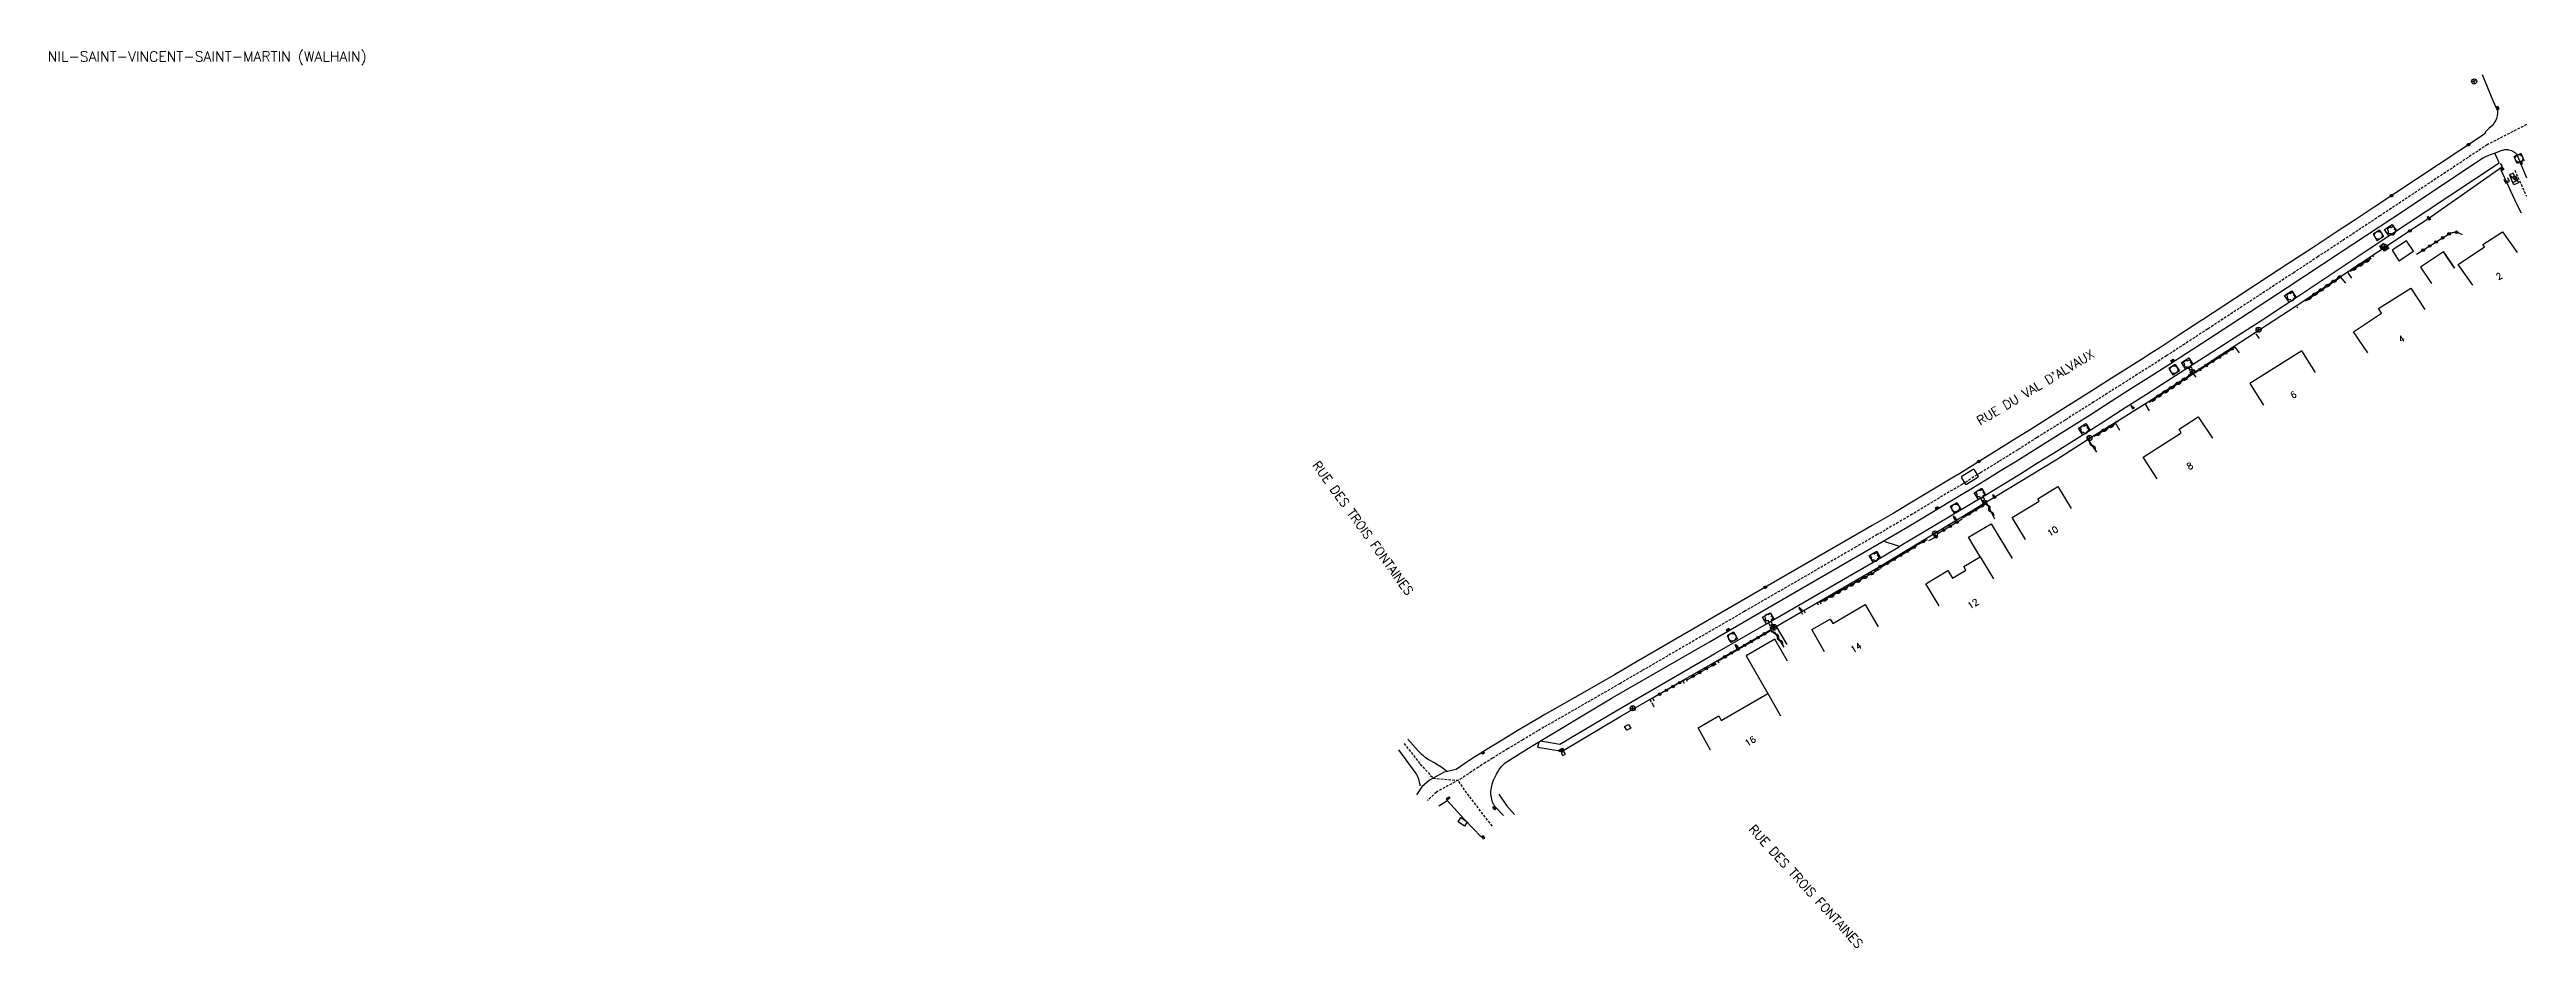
# Model space of a CAD drawing. Header units: millimetres. Extents: x 169516 to 170000, y 147072 to 147997.
# Drawn here: x 169516.1 to 170000, y 147072 to 147247.6 of the extents above.
import ezdxf
from ezdxf.enums import TextEntityAlignment as Align

# ---------------------------------------------------------------- set-up
doc = ezdxf.new("R2010")
doc.units = ezdxf.units.MM
doc.linetypes.add('DASHED', pattern=[0.75, 0.5, -0.25])
doc.layers.get('0').update_dxf_attribs({"linetype": 'CONTINUOUS'})
for name, color, linetype in [('w0001', 6, 'DASHED'), ('W0006', 2, 'CONTINUOUS'), ('w0008', 7, 'CONTINUOUS'), ('w0014', 7, 'CONTINUOUS'), ('W0015', 2, 'CONTINUOUS'), ('W0017', 7, 'CONTINUOUS'), ('W0070', 7, 'DASHED'), ('W0071', 7, 'CONTINUOUS'), ('w0100', 7, 'CONTINUOUS'), ('w0103', 1, 'CONTINUOUS'), ('w0112', 1, 'DASHED'), ('W0133', 7, 'CONTINUOUS'), ('w0211', 2, 'CONTINUOUS'), ('W0300', 7, 'CONTINUOUS'), ('w0310', 3, 'CONTINUOUS'), ('w0322', 7, 'CONTINUOUS'), ('w0323', 7, 'CONTINUOUS'), ('w0400', 7, 'CONTINUOUS'), ('w0420', 7, 'CONTINUOUS'), ('W0425', 7, 'CONTINUOUS'), ('w0430', 7, 'CONTINUOUS'), ('W0431', 7, 'CONTINUOUS'), ('W0438', 7, 'CONTINUOUS'), ('W0469', 7, 'CONTINUOUS'), ('w0856', 7, 'CONTINUOUS'), ('w0980', 7, 'CONTINUOUS'), ('w0989', 7, 'CONTINUOUS'), ('w0991', 7, 'CONTINUOUS'), ('w1102', 7, 'CONTINUOUS'), ('W1336', 3, 'CONTINUOUS'), ('W1338', 7, 'CONTINUOUS'), ('W1471', 7, 'CONTINUOUS')]:
    doc.layers.add(name, color=color, linetype=linetype)
doc.styles.get("Standard").update_dxf_attribs({"font": 'romans.shx', "width": 0.85})

# ---------------------------------------------------------------- blocks, each defined once
blk = doc.blocks.new('T400')
for p, q in [((-0.15, 0.3), (0.15, 0.3)), ((-0.15, -0.25), (-0.15, 0.3)), ((-0.15, 0.15), (0.15, 0.15)), ((-0.15, 0), (0.15, 0)), ((0.15, 0.3), (0.15, -0.25)), ((-0.15, -0.15), (0.15, -0.15)), ((-0.15, -0.25), (-0.15, -0.3)), ((-0.15, -0.3), (0.15, -0.3)), ((0.15, -0.3), (0.15, -0.25))]:
    blk.add_line(p, q)
blk = doc.blocks.new('T856')
for p, q in [((-0.125, 0), (0.125, 0)), ((0, 0.125), (0, -0.125))]:
    blk.add_line(p, q)
blk.add_ellipse((0, 0), major_axis=(-0.177, 0.177), ratio=1, start_param=3.9269908, end_param=10.2101761)
blk = doc.blocks.new('T1471')
at = {"color": 0, "linetype": 'Continuous', "flags": 128}
blk.add_lwpolyline([(-0.75, -0.5), (-0.75, 0.5), (0.75, 0.5), (0.75, -0.5), (-0.75, -0.5)], dxfattribs=at)
blk = doc.blocks.new('T438')
for p, q in [((-0.4, 0.2), (0.4, 0.2)), ((-0.4, -0.2), (-0.4, 0.2)), ((0.15, 1.1), (-0.3, 1.1)), ((-0.3, 1.1), (-0.3, 0.5)), ((-0.3, 0.5), (0.15, 0.5)), ((0.3, 0.65), (0.3, 0.95)), ((0.4, 0.2), (0.4, -0.2))]:
    blk.add_line(p, q)
at = {"flags": 128}
for points in [[(-0.4, -0.2), (0.4, 0.2)], [(0.4, -0.2), (-0.4, -0.2)]]:
    blk.add_lwpolyline(points, dxfattribs=at)
for centre, major_axis, start_param, end_param in [((0.15, 0.95), (0.106, -0.106), 0.785398, 2.356194), ((0.15, 0.65), (0.106, 0.106), 3.926991, 5.497787)]:
    blk.add_ellipse(centre, major_axis=major_axis, ratio=1, start_param=start_param, end_param=end_param)
blk = doc.blocks.new('T469')
at = {"color": 0, "linetype": 'Continuous', "flags": 128}
for points in [[(-0.35, 0.35), (0.35, -0.35)], [(-0.35, -0.35), (0.35, 0.35)]]:
    blk.add_lwpolyline(points, dxfattribs=at)
at = {"color": 0, "linetype": 'Continuous'}
blk.add_circle((0, 0), 0.5, dxfattribs=at)
blk = doc.blocks.new('T420')
for p, q in [((0.75, 0.75), (-0.75, 0.75)), ((-0.75, 0.75), (-0.75, -0.75)), ((0.75, 0.75), (0.75, -0.75)), ((0.75, -0.75), (-0.75, -0.75))]:
    blk.add_line(p, q)
blk.add_ellipse((0, 0), major_axis=(-0.53, 0.53), ratio=1, start_param=3.926991, end_param=10.210176)
blk = doc.blocks.new('T425')
for p, q in [((-0.15, 0.6), (0.15, 0.6)), ((-0.15, 0.6), (-0.15, 0.3)), ((-0.15, 0.3), (0.15, 0.3)), ((-0.15, 0.15), (0.15, 0.15)), ((-0.15, -0.15), (-0.15, 0.15)), ((0, 0.45), (0.15, 0.45)), ((0.15, 0.45), (0.15, 0.3)), ((0.15, 0.15), (0.15, -0.15)), ((0.15, -0.15), (-0.15, -0.15))]:
    blk.add_line(p, q)
blk.add_ellipse((0, 0), major_axis=(-0.106, 0.106), ratio=1, start_param=3.926991, end_param=10.210176)
blk = doc.blocks.new('T300')
for p, q in [((-0.8, 0.51), (-0.86, 0.34)), ((-0.86, 0.34), (-0.86, 0.17)), ((-0.86, 0.17), (-0.74, 0.06)), ((-0.69, 0.63), (-0.8, 0.51)), ((-0.8, -0.06), (-0.74, 0.06)), ((-0.74, 0.06), (-0.69, 0.11)), ((-0.57, 0.69), (-0.69, 0.63)), ((-0.46, 0.69), (-0.57, 0.69)), ((-0.29, 0.63), (-0.46, 0.69)), ((-0.29, 0.63), (-0.17, 0.74)), ((-0.23, 0.57), (-0.29, 0.63)), ((-0.17, 0.74), (-0.06, 0.8)), ((-0.06, 0.8), (0.06, 0.8)), ((0.06, 0.8), (0.23, 0.74)), ((0.23, 0.74), (0.34, 0.63)), ((0.34, 0.63), (0.4, 0.51)), ((0.46, 0.46), (0.34, 0.46)), ((0.4, 0.51), (0.4, 0.46)), ((0.57, 0.4), (0.46, 0.46)), ((0.57, 0.4), (0.69, 0.29)), ((0.69, 0.29), (0.74, 0.17)), ((0.74, 0.06), (0.69, -0.17)), ((0.74, 0.17), (0.74, 0.06)), ((-0.8, -0.17), (-0.8, -0.06)), ((-0.8, -0.23), (-0.8, -0.17)), ((-0.74, -0.34), (-0.8, -0.23)), ((-0.69, -0.4), (-0.74, -0.34)), ((-0.51, -0.46), (-0.69, -0.4)), ((-0.4, -0.46), (-0.51, -0.46)), ((-0.4, -0.46), (-0.34, -0.46)), ((-0.34, -0.46), (-0.34, -0.4)), ((-0.34, -0.51), (-0.34, -0.46)), ((-0.29, -0.63), (-0.34, -0.51)), ((-0.17, -0.74), (-0.29, -0.63)), ((-0.06, -0.8), (-0.17, -0.74)), ((0.06, -0.8), (-0.06, -0.8)), ((0.17, -0.74), (0.06, -0.8)), ((0.23, -0.69), (0.17, -0.74)), ((0.29, -0.46), (0.23, -0.46)), ((0.29, -0.63), (0.23, -0.69)), ((0.46, -0.4), (0.29, -0.46)), ((0.34, -0.51), (0.29, -0.63)), ((0.34, -0.51), (0.34, -0.46)), ((0.57, -0.34), (0.46, -0.4)), ((0.63, -0.29), (0.57, -0.34)), ((0.69, -0.17), (0.63, -0.29))]:
    blk.add_line(p, q)
blk = doc.blocks.new('T430')
at = {"flags": 128}
for points in [[(0.8, 0.8), (-0.8, 0.8)], [(-0.8, 0.8), (-0.8, 0)], [(0.8, 0.8), (-0.8, 0)], [(-0.8, 0), (0.8, 0)], [(-0.4, 2.1), (0.4, 2.1)], [(-0.4, 2.1), (-0.4, 1.3)], [(-0.4, 1.7), (0, 1.7)], [(-0.4, 1.3), (0.4, 1.3)], [(0.8, 0), (0.8, 0.8)]]:
    blk.add_lwpolyline(points, dxfattribs=at)
blk = doc.blocks.new('t310o')
at = {"color": 0, "linetype": 'Continuous'}
for centre, start, end in [((-0.5, 0.38), 216.8699, 323.1304), ((0.5, -0.37), 36.8699, 143.1303)]:
    blk.add_arc(centre, 0.625, start, end, dxfattribs=at)
blk = doc.blocks.new('t322o')
at = {"color": 0, "linetype": 'Continuous'}
for radius in [0.25, 0.15]:
    blk.add_circle((0, 0), radius, dxfattribs=at)
blk = doc.blocks.new('t323o')
at = {"color": 0, "linetype": 'Continuous'}
for radius in [0.25, 0.15]:
    blk.add_circle((0, 0), radius, dxfattribs=at)

msp = doc.modelspace()

# ---------------------------------------------------------------- linework, layer by layer
at = {"layer": 'w0001'}
for points in [[(170000, 147232.91), (169992.35, 147228.98), (169971.38, 147215.07), (169967.67, 147212.62), (169963.97, 147210.17), (169959.24, 147207.06), (169954.52, 147203.96), (169937.83, 147193.01), (169937.7, 147192.93), (169933.22, 147190.01), (169929.67, 147187.7), (169927.79, 147186.49), (169925.9, 147185.29), (169920.68, 147181.97), (169915.45, 147178.67), (169909.87, 147175.15), (169904.3, 147171.65), (169900.62, 147169.34), (169896.94, 147167.04), (169893.32, 147164.79), (169889.95, 147162.72), (169889.79, 147162.62), (169879.99, 147156.73), (169878.63, 147155.92), (169877.27, 147155.12), (169873.16, 147152.73), (169869.05, 147150.34), (169847.14, 147137.67), (169827.16, 147126.1), (169822.84, 147123.59), (169817.05, 147120.25), (169813.14, 147118), (169809.23, 147115.76), (169808.03, 147115.07), (169806.84, 147114.37), (169803.89, 147112.6), (169800.94, 147110.82), (169798.01, 147109.02), (169796.63, 147108.16), (169795.26, 147107.28), (169793.9, 147106.39), (169791.99, 147105.11), (169787.03, 147102.4), (169785.32, 147100.77)], [(169797.96, 147095.71), (169793.4, 147101.62), (169791.23, 147104.69)]]:
    msp.add_lwpolyline(points, dxfattribs=at)
at = {"layer": 'W0006'}
for points in [[(169894.39, 147160.5), (169897.69, 147162.54), (169900.99, 147164.58), (169904.29, 147166.63), (169907.58, 147168.69), (169912.14, 147171.55), (169916.68, 147174.42), (169921.22, 147177.31), (169925.75, 147180.2), (169936.19, 147186.9), (169939.98, 147189.34), (169943.78, 147191.78), (169947.57, 147194.23), (169949.58, 147195.54), (169951.6, 147196.86), (169953.61, 147198.19), (169962.62, 147204.18), (169968.71, 147208.22), (169973.92, 147211.68), (169980.21, 147215.86), (169994.68, 147225.47), (169994.23, 147226.45), (169993.84, 147227.35)], [(169807.37, 147112.41), (169811.15, 147111.76), (169822.49, 147118.5), (169841.44, 147129.48), (169851.53, 147135.29), (169872.37, 147147.36), (169877.51, 147150.39), (169874.33, 147151.44)]]:
    msp.add_lwpolyline(points, dxfattribs=at)
at = {"layer": 'w0008'}
for points in [[(169991.33, 147242.68), (169993.41, 147237.63), (169994.34, 147235.62), (169994.34, 147235.13), (169994.28, 147234.63), (169994.15, 147234.14), (169993.96, 147233.67), (169993.72, 147233.23), (169993.42, 147232.82), (169993.07, 147232.45), (169992.68, 147232.13), (169991.94, 147231.45), (169992.03, 147231.33), (169991.23, 147230.68), (169970.25, 147216.77), (169966.55, 147214.32), (169962.84, 147211.87), (169958.12, 147208.77), (169953.4, 147205.67), (169936.71, 147194.72), (169936.58, 147194.64), (169932.11, 147191.72), (169928.56, 147189.42), (169926.69, 147188.21), (169924.81, 147187.01), (169919.58, 147183.7), (169914.36, 147180.39), (169908.79, 147176.88), (169903.22, 147173.38), (169899.54, 147171.07), (169895.86, 147168.77), (169892.24, 147166.52), (169888.89, 147164.46), (169888.74, 147164.36), (169878.95, 147158.48), (169877.59, 147157.68), (169876.24, 147156.88), (169872.14, 147154.49), (169868.03, 147152.11), (169846.12, 147139.44), (169826.14, 147127.86), (169821.82, 147125.35), (169816.03, 147122.01), (169812.13, 147119.77), (169808.22, 147117.53), (169807.01, 147116.83), (169805.8, 147116.12), (169802.84, 147114.35), (169799.88, 147112.56), (169796.93, 147110.76), (169795.54, 147109.88), (169794.15, 147108.99), (169792.77, 147108.08), (169790.86, 147106.8), (169788.56, 147106.27), (169785.7, 147104.71), (169784.18, 147103.42), (169783.16, 147101.85)], [(169800.16, 147097.78), (169798.72, 147099.32), (169798.54, 147099.52), (169798.38, 147099.73), (169798.22, 147099.95), (169798.13, 147100.1), (169798.06, 147100.26), (169798, 147100.42), (169797.91, 147100.73), (169797.83, 147101.03), (169797.77, 147101.34), (169797.71, 147101.65), (169797.69, 147101.87), (169797.67, 147102.08), (169797.67, 147102.3), (169797.69, 147102.51), (169797.73, 147102.88), (169797.78, 147103.24), (169797.86, 147103.59), (169797.95, 147103.96), (169798.07, 147104.33), (169798.19, 147104.69), (169798.32, 147104.98), (169798.46, 147105.27), (169798.8, 147105.92), (169799.16, 147106.56), (169799.29, 147106.79), (169799.44, 147107), (169799.6, 147107.21), (169799.77, 147107.41), (169799.96, 147107.6), (169800.18, 147107.82), (169800.42, 147108.02), (169800.67, 147108.22), (169800.92, 147108.4), (169801.19, 147108.58), (169805.53, 147111.3), (169821.38, 147120.8), (169840.49, 147131.84), (169852.02, 147138.54), (169871.84, 147150), (169874.33, 147151.45), (169877.56, 147153.34), (169880.78, 147155.25), (169884.56, 147157.5), (169888.33, 147159.77), (169891.36, 147161.61), (169894.38, 147163.45), (169897.4, 147165.31), (169900.4, 147167.17), (169903.41, 147169.05), (169906.39, 147170.93), (169910.56, 147173.56), (169914.73, 147176.19), (169918.89, 147178.83), (169923.05, 147181.48), (169927.2, 147184.14), (169931.35, 147186.8), (169936.72, 147190.27), (169942.08, 147193.75), (169953.28, 147201.09), (169963.59, 147207.88), (169973.89, 147214.68), (169979.27, 147218.28), (169990.7, 147225.89), (169991.39, 147226.34), (169991.54, 147226.42), (169992.05, 147226.68), (169992.66, 147226.96), (169992.8, 147227.02), (169993.76, 147227.36), (169995.23, 147227.89), (169995.41, 147227.94), (169995.58, 147227.99), (169995.76, 147228.02), (169995.94, 147228.04), (169996.08, 147228.05), (169996.23, 147228.04), (169996.37, 147228.02), (169996.52, 147228), (169996.79, 147227.92), (169997.05, 147227.83), (169997.31, 147227.72), (169997.5, 147227.62), (169997.68, 147227.5), (169997.86, 147227.37), (169997.94, 147227.29), (169998.02, 147227.21), (169998.08, 147227.11), (169998.18, 147226.96), (169998.26, 147226.8), (169998.33, 147226.63), (170000, 147222.5)], [(169787.48, 147099.68), (169789.12, 147100.73), (169792.52, 147097.04), (169795.76, 147093.64)]]:
    msp.add_lwpolyline(points, dxfattribs=at)
at = {"layer": 'w0014'}
for points in [[(169807.05, 147112.17), (169806.81, 147111.19), (169811.6, 147110.37), (169823.07, 147117.21), (169829.4, 147120.9), (169835.09, 147124.18), (169842.05, 147128.21), (169854.51, 147135.42), (169873.85, 147146.6), (169908.2, 147167.43), (169915.31, 147171.98), (169919.63, 147174.66), (169926.12, 147178.73), (169936.83, 147185.64), (169939.19, 147187.17), (169947.91, 147192.85), (169954.98, 147197.49), (169975.02, 147210.71), (169976.64, 147211.82), (169980.95, 147214.65), (169995.29, 147224.73), (169994.92, 147225.3)], [(169973.13, 147211.17), (169972.28, 147212.39), (169973.73, 147213.36), (169974.58, 147212.13)], [(169953.62, 147198.18), (169952.74, 147199.5), (169954.16, 147200.4), (169955.01, 147199.12), (169955.01, 147199.12)], [(169933.39, 147185.17), (169932.62, 147186.42), (169934.04, 147187.31), (169934.8, 147186.1)], [(169913.26, 147172.31), (169912.49, 147173.55), (169913.92, 147174.47), (169914.69, 147173.23)], [(169894.37, 147160.47), (169877.51, 147150.39)], [(169892.91, 147159.61), (169892.1, 147160.9), (169893.57, 147161.8), (169894.37, 147160.47)], [(169872.37, 147147.36), (169871.59, 147148.67), (169873.07, 147149.53), (169873.81, 147148.21)], [(169851.53, 147135.29), (169850.76, 147136.6), (169852.23, 147137.45), (169853, 147136.14)]]:
    msp.add_lwpolyline(points, dxfattribs=at)
at = {"layer": 'W0015'}
msp.add_lwpolyline([(169892.15, 147165.4), (169892.13, 147165.42), (169892.1, 147165.44), (169892.07, 147165.45), (169892.04, 147165.46), (169892, 147165.47), (169891.96, 147165.47), (169891.94, 147165.46), (169891.92, 147165.45), (169889.68, 147164.08), (169889.65, 147164.06), (169889.63, 147164.03), (169889.61, 147163.99), (169889.6, 147163.95), (169889.6, 147163.89), (169889.62, 147163.85), (169890.35, 147162.65), (169890.37, 147162.63), (169890.4, 147162.6), (169890.43, 147162.59), (169890.46, 147162.58), (169890.49, 147162.57), (169890.53, 147162.57), (169890.55, 147162.58), (169890.57, 147162.59), (169892.84, 147163.98), (169892.87, 147164.01), (169892.9, 147164.07), (169892.91, 147164.11), (169892.91, 147164.15), (169892.9, 147164.18), (169892.89, 147164.21), (169892.15, 147165.4)], close=True, dxfattribs=at)
at = {"layer": 'W0017'}
for points in [[(169999.05, 147215.58), (169998.09, 147217.35), (169995.05, 147224.03)], [(169963.62, 147203.15), (169964.63, 147201.88)], [(169965.9, 147202.88), (169965.1, 147204.09)], [(169942.9, 147189.6), (169943.84, 147188.27)], [(169947.81, 147191.1), (169947.2, 147192)], [(169926.36, 147176.93), (169925.51, 147178.37)], [(169919.63, 147174.65), (169920.48, 147173.18)], [(169853.38, 147134.75), (169855.49, 147131.22)]]:
    msp.add_lwpolyline(points, dxfattribs=at)
at = {"layer": 'W0070'}
for points in [[(169780.7, 147111.89), (169783.88, 147107.87), (169786.39, 147105.11), (169791.23, 147104.69)], [(169780.7, 147111.89), (169783.88, 147107.87), (169786.39, 147105.11)]]:
    msp.add_lwpolyline(points, dxfattribs=at)
at = {"layer": 'W0071'}
for points in [[(169783.86, 147103.58), (169783.83, 147103.84), (169783.78, 147104.1), (169783.73, 147104.36), (169783.67, 147104.61), (169783.57, 147104.91), (169783.46, 147105.22), (169783.34, 147105.52), (169783.26, 147105.68), (169783.17, 147105.85), (169783.07, 147106), (169779.7, 147110.62)], [(169781.43, 147112.72), (169783.49, 147110.47), (169783.78, 147110.16), (169784.07, 147109.87), (169784.38, 147109.58), (169784.7, 147109.31), (169784.94, 147109.12), (169785.2, 147108.93), (169785.46, 147108.76), (169785.73, 147108.61), (169786.21, 147108.34), (169786.7, 147108.08), (169787.02, 147107.91), (169787.34, 147107.73), (169787.47, 147107.65), (169787.6, 147107.56), (169787.88, 147107.37), (169789.22, 147106.43)]]:
    msp.add_lwpolyline(points, dxfattribs=at)
at = {"layer": 'w0100'}
for points in [[(169989.5, 147201.49), (169986.63, 147205.58), (169991.79, 147209.02), (169991.49, 147209.44), (169995.3, 147211.97), (169998.18, 147207.88)], [(169983.81, 147208.02), (169985.95, 147204.82), (169983.81, 147208.02), (169979.31, 147205.01), (169981.45, 147201.81)], [(169969.01, 147188.26), (169966.23, 147192.42), (169971.67, 147196.02), (169971.06, 147196.95), (169977.39, 147200.92), (169980.17, 147196.77)], [(169958.77, 147184.43), (169956.1, 147188.66), (169945.98, 147182.27), (169948.65, 147178.04)], [(169927.86, 147163.67), (169925.14, 147167.87), (169932.57, 147172.67), (169932.13, 147173.34), (169935.89, 147175.77), (169938.64, 147171.59)], [(169902.12, 147151.8), (169899.53, 147156.08), (169904.81, 147159.28), (169904.55, 147159.73), (169908.46, 147162.12), (169911.06, 147157.84)], [(169885.23, 147138.81), (169882.65, 147143.09), (169886.98, 147145.7), (169887.86, 147144.24), (169890.46, 147145.8), (169890.06, 147146.47), (169893.28, 147148.4)], [(169862.88, 147129.83), (169860.38, 147134.16), (169863.96, 147136.22), (169864.46, 147135.36), (169870.83, 147139.04), (169873.33, 147134.71)], [(169840.58, 147110.59), (169838.14, 147114.96), (169842.18, 147117.29), (169842.67, 147116.42), (169851.75, 147121.66)]]:
    msp.add_lwpolyline(points, dxfattribs=at)
at = {"layer": 'w0103'}
for points in [[(169893.28, 147148.4), (169890.99, 147152.22), (169895.42, 147154.84), (169899.49, 147148.05)], [(169855.63, 147127.96), (169853.14, 147132.29), (169847.52, 147129.02), (169851.75, 147121.66)]]:
    msp.add_lwpolyline(points, dxfattribs=at)
at = {"layer": 'w0112'}
for points in [[(169997.71, 147223.98), (170000, 147218.91)], [(169947.6, 147192.6), (169946.64, 147192.02)], [(169861.71, 147138.93), (169861.45, 147139.4), (169861.92, 147139.67), (169862.18, 147139.2)], [(169852.7, 147133.54), (169852.39, 147134.12), (169852.93, 147134.45), (169853.24, 147133.87)], [(169858.65, 147137.14), (169858.35, 147137.61), (169858.83, 147137.89), (169859.12, 147137.41)], [(169841.72, 147127.21), (169841.41, 147127.79), (169841.97, 147128.11), (169842.28, 147127.53)], [(169829.59, 147120.2), (169829.28, 147120.77), (169828.72, 147120.46), (169828.72, 147120.46), (169829.04, 147119.89)], [(169835.49, 147123.62), (169835.16, 147124.17), (169835.74, 147124.51), (169836.06, 147123.96)]]:
    msp.add_lwpolyline(points, dxfattribs=at)
at = {"layer": 'W0133'}
msp.add_lwpolyline([(169824.59, 147115.63), (169825, 147114.91), (169824.21, 147114.49), (169823.79, 147115.21), (169823.79, 147115.21)], close=True, dxfattribs=at)
at = {"layer": 'w0211'}
msp.add_lwpolyline([(169799.24, 147101.98), (169800.7, 147099.77), (169802.28, 147098.01)], dxfattribs=at)
at = {"layer": 'w0310'}
for points in [[(169972.7, 147209.18), (169973.08, 147208.62)], [(169956.8, 147198.47), (169963.51, 147203.03)], [(169965.55, 147204.26), (169969.68, 147206.81)], [(169926.29, 147178.62), (169934.73, 147184.12)], [(169915.51, 147171.97), (169919.6, 147174.38)], [(169894.43, 147159.07), (169896.1, 147155.8)], [(169862.15, 147139.6), (169873.82, 147146.13)]]:
    msp.add_lwpolyline(points, dxfattribs=at)
at = {"layer": 'w0322'}
for points in [[(169934.91, 147184.19), (169943.03, 147189.41)], [(169889.83, 147156.04), (169894.28, 147158.76)], [(169889.76, 147155.78), (169884.85, 147152.81)], [(169873.88, 147146.4), (169880.84, 147150.56)], [(169842.07, 147128.07), (169852.41, 147134.08)], [(169835.86, 147124.29), (169841.55, 147127.54)], [(169829.34, 147120.8), (169835.19, 147124.14)]]:
    msp.add_lwpolyline(points, dxfattribs=at)
at = {"layer": 'w0323'}
for points in [[(169978.54, 147207.57), (169984.74, 147211.46), (169984.91, 147211.57), (169985.1, 147211.66), (169985.29, 147211.73), (169985.48, 147211.79), (169985.68, 147211.84), (169985.86, 147211.86), (169986.05, 147211.87), (169986.23, 147211.87), (169986.41, 147211.85), (169986.59, 147211.81), (169986.75, 147211.77), (169986.9, 147211.71), (169987.05, 147211.65), (169987.2, 147211.57), (169987.34, 147211.48), (169987.47, 147211.38)], [(169880.82, 147150.65), (169882.96, 147151.81)], [(169883.27, 147151.58), (169885.04, 147152.53)]]:
    msp.add_lwpolyline(points, dxfattribs=at)
at = {"layer": 'W0431'}
msp.add_lwpolyline([(169975.08, 147206.3), (169977.94, 147208.15), (169976.59, 147210.2), (169973.73, 147208.35)], close=True, dxfattribs=at)
at = {"layer": 'w1102'}
for points in [[(169893.28, 147148.4), (169895.85, 147144.11)], [(169851.75, 147121.66), (169854.25, 147117.32)]]:
    msp.add_lwpolyline(points, dxfattribs=at)
at = {"layer": 'W1336'}
for points in [[(169916.07, 147168.87), (169914.4, 147171.34)], [(169854.97, 147130.76), (169853.11, 147133.7)]]:
    msp.add_lwpolyline(points, dxfattribs=at)
at = {"layer": 'W1338'}
for points in [[(169955.12, 147197.28), (169955.31, 147197.07)], [(169934.91, 147184.19), (169935.39, 147183.53)], [(169874.02, 147146.12), (169873.88, 147146.4)], [(169829.6, 147119.02), (169829.18, 147119.81)]]:
    msp.add_lwpolyline(points, dxfattribs=at)

# ---------------------------------------------------------------- block references
at = {"layer": 'W0300', "rotation": 145.5343651643027}
for p in [(169973.64, 147212.25), (169953.95, 147199.38), (169933.79, 147186.18), (169913.62, 147173.39), (169893.27, 147160.81), (169872.63, 147148.45), (169851.94, 147136.6)]:
    msp.add_blockref('T300', p, dxfattribs=at)
at = {"layer": 'w0310'}
for p, rotation in [((169969.37, 147206.62), 31.67484343766622), ((169961.76, 147201.84), 34.20067098795045), ((169963, 147202.69), 34.20067098795045), ((169966.82, 147205.05), 31.67484343766622), ((169968.1, 147205.84), 31.67484343766622), ((169958.04, 147199.31), 34.20067098795045), ((169959.28, 147200.16), 34.20067098795045), ((169960.52, 147201), 34.20067098795045), ((169932.57, 147182.72), 33.0722460281357), ((169933.83, 147183.54), 33.0722460281357), ((169927.54, 147179.44), 33.0722460281357), ((169928.8, 147180.26), 33.0722460281357), ((169930.06, 147181.08), 33.0722460281357), ((169931.31, 147181.9), 33.0722460281357), ((169916.8, 147172.73), 30.48991127436391), ((169918.09, 147173.49), 30.48991127436391), ((169919.39, 147174.25), 30.48991127436391), ((169894.74, 147158.47), 297.048979997994), ((169895.42, 147157.14), 297.048979997994), ((169870.01, 147143.99), 29.24409301430726), ((169871.32, 147144.73), 29.24409301430726), ((169872.62, 147145.46), 29.24409301430726), ((169863.46, 147140.33), 29.24409301430726), ((169864.77, 147141.06), 29.24409301430726), ((169866.08, 147141.8), 29.24409301430726), ((169867.39, 147142.53), 29.24409301430726), ((169868.7, 147143.26), 29.24409301430726)]:
    msp.add_blockref('t310o', p, dxfattribs=dict(at, rotation=rotation))
at = {"layer": 'w0322'}
for p, rotation in [((169939.96, 147187.44), 32.73531247914362), ((169941.22, 147188.25), 32.73531247914362), ((169942.48, 147189.06), 32.73531247914362), ((169936.17, 147185), 32.73531247914362), ((169937.43, 147185.82), 32.73531247914362), ((169938.69, 147186.63), 32.73531247914362), ((169893.67, 147158.38), 31.34052945059885), ((169886.13, 147153.59), 211.1445965132304), ((169887.42, 147154.36), 211.1445965132304), ((169888.7, 147155.14), 211.1445965132304), ((169891.11, 147156.82), 31.34052945059885), ((169892.39, 147157.6), 31.34052945059885), ((169877.74, 147148.71), 30.8571635604623), ((169879.03, 147149.48), 30.8571635604623), ((169880.31, 147150.25), 30.8571635604623), ((169875.16, 147147.17), 30.8571635604623), ((169876.45, 147147.94), 30.8571635604623), ((169844.66, 147129.58), 30.14435588823547), ((169845.96, 147130.33), 30.14435588823547), ((169847.26, 147131.09), 30.14435588823547), ((169848.55, 147131.84), 30.14435588823547), ((169849.85, 147132.59), 30.14435588823547), ((169851.15, 147133.35), 30.14435588823547), ((169837.17, 147125.04), 29.72788657203075), ((169838.47, 147125.78), 29.72788657203075), ((169839.77, 147126.53), 29.72788657203075), ((169841.07, 147127.27), 29.72788657203075), ((169843.36, 147128.83), 30.14435588823547), ((169830.64, 147121.54), 29.71269648870328), ((169831.95, 147122.29), 29.71269648870328), ((169833.25, 147123.03), 29.71269648870328), ((169834.55, 147123.78), 29.71269648870328)]:
    msp.add_blockref('t322o', p, dxfattribs=dict(at, rotation=rotation))
at = {"layer": 'w0323'}
for p, rotation in [((169984.89, 147211.55), 29.9811128954385), ((169986.34, 147211.86), 353.733648570339), ((169979.81, 147208.37), 32.12661067821422), ((169981.08, 147209.17), 32.12661067821422), ((169982.35, 147209.96), 32.12661067821422), ((169983.62, 147210.76), 32.12661067821422), ((169882.13, 147151.36), 28.44274586615633), ((169884.59, 147152.29), 28.32604410175568)]:
    msp.add_blockref('t323o', p, dxfattribs=dict(at, rotation=rotation))
at = {"layer": 'w0400'}
for p, rotation in [((169994.36, 147236.18), 23.4), ((169998.95, 147225.44), 199.7456008217864), ((169930.83, 147186.77), 304.2), ((169884.8, 147157.96), 304.2), ((169843.98, 147134.12), 304.2), ((169789.3, 147101.14), 304.2), ((169798.37, 147099.3), 34.2), ((169796.19, 147093.57), 34.2)]:
    msp.add_blockref('T400', p, dxfattribs=dict(at, rotation=rotation))
at = {"layer": 'w0420'}
for p, rotation in [((169998.56, 147226.3), 292.6578806773038), ((169971.06, 147211.25), 33.51213225149431), ((169931.15, 147184.98), 32.75880160017017), ((169888.46, 147157.95), 30.99586268572602), ((169844.83, 147132.66), 30.08768170598962)]:
    msp.add_blockref('T420', p, dxfattribs=dict(at, rotation=rotation))
at = {"layer": 'W0425'}
for p, rotation in [((169981.04, 147214.42), 33.55307809822296), ((169971.76, 147208.72), 33.51213225149431), ((169923.16, 147177.48), 32.30541929302586), ((169896.09, 147160.02), 31.65279577306541), ((169888.4, 147155.83), 30.99586268572602), ((169858.28, 147137.96), 30.04197784574965), ((169845.79, 147130.69), 30.08768170598962)]:
    msp.add_blockref('T425', p, dxfattribs=dict(at, rotation=rotation))
at = {"layer": 'w0430', "rotation": 113.3999999999999}
msp.add_blockref('T430', (169997.71, 147222.67), dxfattribs=at)
at = {"layer": 'W0438'}
for p, rotation in [((169972.46, 147208.57), 33.51213225149431), ((169934.74, 147184.61), 32.96131125467164), ((169894.17, 147159.04), 31.65279577306541), ((169852.7, 147134.66), 30.04197784574965), ((169811.42, 147110.61), 210.6)]:
    msp.add_blockref('T438', p, dxfattribs=dict(at, rotation=rotation))
at = {"layer": 'W0469', "rotation": 145.5343651643027}
for p in [(169989.78, 147241.36), (169972.29, 147209.05), (169947.67, 147192.81), (169914.63, 147171.63), (169884.48, 147152.97), (169853.02, 147134.68), (169825.38, 147118.78)]:
    msp.add_blockref('T469', p, dxfattribs=at)
at = {"layer": 'w0856', "rotation": 145.5343651643027}
for p in [(169988.66, 147228.99), (169995.3, 147224.24), (169973.63, 147219.02), (169977.22, 147212.12), (169893.01, 147167.02), (169873.76, 147146.5), (169851.29, 147142.44), (169796.12, 147110.07)]:
    msp.add_blockref('T856', p, dxfattribs=at)
at = {"layer": 'W1336'}
for p, rotation in [((169915.23, 147170.11), 123.9468158730656), ((169853.36, 147133.29), 122.3846817950893), ((169854.17, 147132.03), 122.3846817950893)]:
    msp.add_blockref('t310o', p, dxfattribs=dict(at, rotation=rotation))
at = {"layer": 'W1471'}
for p, rotation in [((169997.69, 147222.01), 292.6578806773038), ((169792.16, 147096.57), 145.5343651643027)]:
    msp.add_blockref('T1471', p, dxfattribs=dict(at, rotation=rotation))

# ---------------------------------------------------------------- texts
at = {"layer": 'w0980'}
msp.add_text('NIL-SAINT-VINCENT-SAINT-MARTIN (WALHAIN)', height=2, dxfattribs=at).set_placement((169546.88, 147246.08), align=Align.MIDDLE)
at = {"layer": 'w0989'}
for s, rotation, p in [("RUE DU VAL D'ALVAUX", 30.9103, (169892.84, 147174.82)), ('RUE DES TROIS FONTAINES', 305.8957, (169763.4, 147166.83)), ('RUE DES TROIS FONTAINES', 312.4108, (169848.56, 147095.62))]:
    msp.add_text(s, height=1.75, rotation=rotation, dxfattribs=at).set_placement(p, align=Align.MIDDLE_LEFT)
at = {"layer": 'w0991'}
for s, p in [('2', (169994.99, 147202.74)), ('4', (169975.93, 147190.45)), ('6', (169954.78, 147179.55)), ('8', (169934.56, 147165.62)), ('10', (169907.76, 147152.88)), ('12', (169892.2, 147138.68)), ('14', (169869.35, 147130.1)), ('16', (169848.69, 147111.81))]:
    msp.add_text(s, height=1.25, rotation=31.5789, dxfattribs=at).set_placement(p, align=Align.CENTER)

doc.saveas('drawing.dxf')
